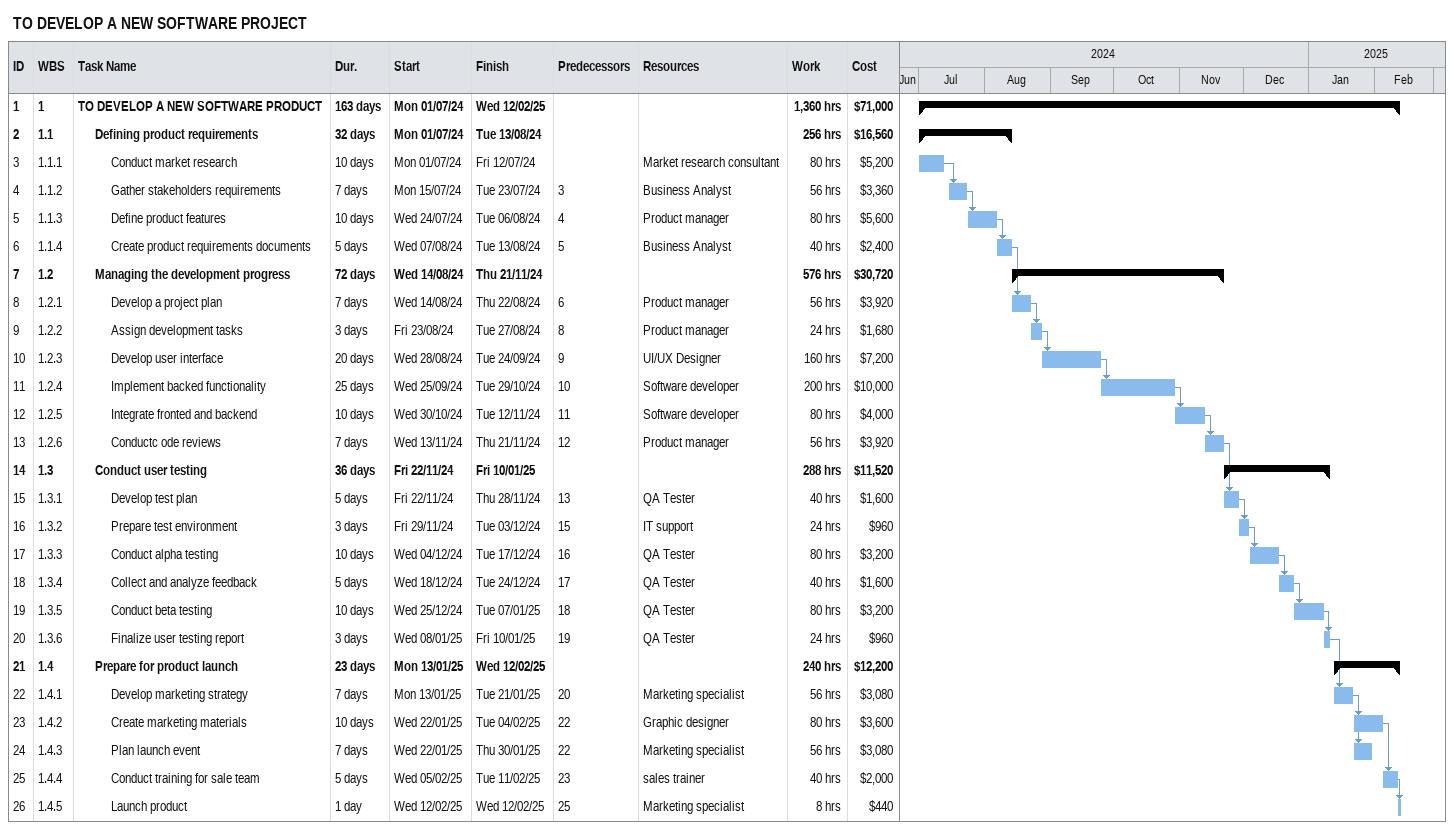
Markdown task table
TO DEVELOP A NEW SOFTWARE PROJECT

| ID | WBS | Task | Duration | Start | Finish | Predecessors | Resources | Work (h) | Cost ($) |
|---|---|---|---|---|---|---|---|---|---|
| 1 | 1 | **TO DEVELOP A NEW SOFTWARE PRODUCT** | 163d | 2024-07-01 | 2025-02-12 |  |  | 1360 | 71000 |
| 2 | 1.1 | **Defining product requirements** | 32d | 2024-07-01 | 2024-08-13 |  |  | 256 | 16560 |
| 3 | 1.1.1 | Conduct market research | 10d | 2024-07-01 | 2024-07-12 |  | Market research consultant | 80 | 5200 |
| 4 | 1.1.2 | Gather stakeholders requirements | 7d | 2024-07-15 | 2024-07-23 | 3 | Business Analyst | 56 | 3360 |
| 5 | 1.1.3 | Define product features | 10d | 2024-07-24 | 2024-08-06 | 4 | Product manager | 80 | 5600 |
| 6 | 1.1.4 | Create product requirements documents | 5d | 2024-08-07 | 2024-08-13 | 5 | Business Analyst | 40 | 2400 |
| 7 | 1.2 | **Managing the development progress** | 72d | 2024-08-14 | 2024-11-21 |  |  | 576 | 30720 |
| 8 | 1.2.1 | Develop a project plan | 7d | 2024-08-14 | 2024-08-22 | 6 | Product manager | 56 | 3920 |
| 9 | 1.2.2 | Assign development tasks | 3d | 2024-08-23 | 2024-08-27 | 8 | Product manager | 24 | 1680 |
| 10 | 1.2.3 | Develop user interface | 20d | 2024-08-28 | 2024-09-24 | 9 | UI/UX Designer | 160 | 7200 |
| 11 | 1.2.4 | Implement backed functionality | 25d | 2024-09-25 | 2024-10-29 | 10 | Software developer | 200 | 10000 |
| 12 | 1.2.5 | Integrate fronted and backend | 10d | 2024-10-30 | 2024-11-12 | 11 | Software developer | 80 | 4000 |
| 13 | 1.2.6 | Conductc ode reviews | 7d | 2024-11-13 | 2024-11-21 | 12 | Product manager | 56 | 3920 |
| 14 | 1.3 | **Conduct user testing** | 36d | 2024-11-22 | 2025-01-10 |  |  | 288 | 11520 |
| 15 | 1.3.1 | Develop test plan | 5d | 2024-11-22 | 2024-11-28 | 13 | QA Tester | 40 | 1600 |
| 16 | 1.3.2 | Prepare test environment | 3d | 2024-11-29 | 2024-12-03 | 15 | IT support | 24 | 960 |
| 17 | 1.3.3 | Conduct alpha testing | 10d | 2024-12-04 | 2024-12-17 | 16 | QA Tester | 80 | 3200 |
| 18 | 1.3.4 | Collect and analyze feedback | 5d | 2024-12-18 | 2024-12-24 | 17 | QA Tester | 40 | 1600 |
| 19 | 1.3.5 | Conduct beta testing | 10d | 2024-12-25 | 2025-01-07 | 18 | QA Tester | 80 | 3200 |
| 20 | 1.3.6 | Finalize user testing report | 3d | 2025-01-08 | 2025-01-10 | 19 | QA Tester | 24 | 960 |
| 21 | 1.4 | **Prepare for product launch** | 23d | 2025-01-13 | 2025-02-12 |  |  | 240 | 12200 |
| 22 | 1.4.1 | Develop marketing strategy | 7d | 2025-01-13 | 2025-01-21 | 20 | Marketing specialist | 56 | 3080 |
| 23 | 1.4.2 | Create marketing materials | 10d | 2025-01-22 | 2025-02-04 | 22 | Graphic designer | 80 | 3600 |
| 24 | 1.4.3 | Plan launch event | 7d | 2025-01-22 | 2025-01-30 | 22 | Marketing specialist | 56 | 3080 |
| 25 | 1.4.4 | Conduct training for sale team | 5d | 2025-02-05 | 2025-02-11 | 23 | sales trainer | 40 | 2000 |
| 26 | 1.4.5 | Launch product | 1d | 2025-02-12 | 2025-02-12 | 25 | Marketing specialist | 8 | 440 |
